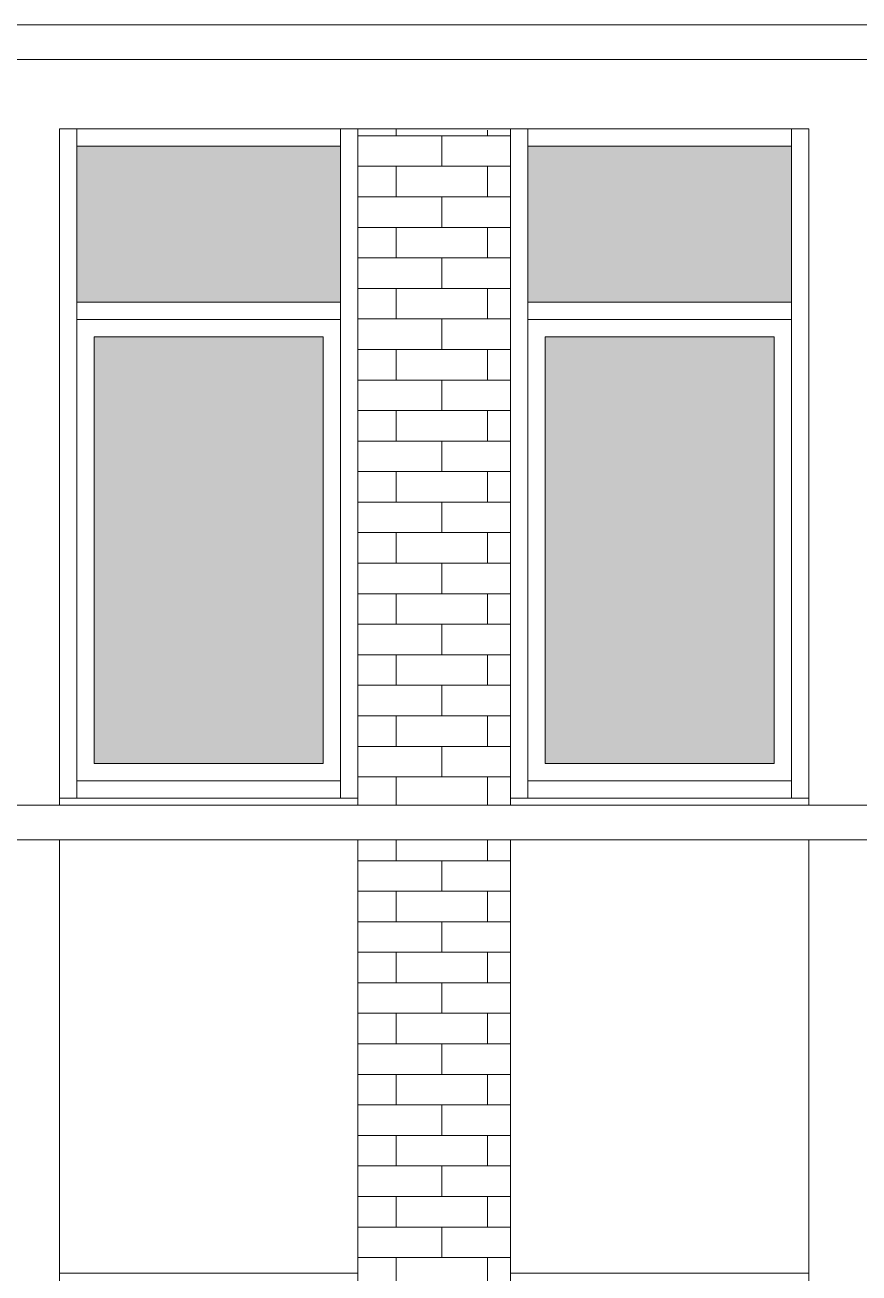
# Model space of a CAD drawing. Header units: millimetres. Extents: x 54 to 1314, y 20 to 614.
# Drawn here: x 763.81 to 787.86, y 182.12 to 218.12 of the extents above; entities that cross this region are included whole.
import ezdxf

# ---------------------------------------------------------------- set-up
doc = ezdxf.new("R2010")
doc.units = ezdxf.units.MM
for name, color, linetype, lineweight in [('A_ОКНА', 4, 'Continuous', 13), ('A_ФАСАД', 30, 'Continuous', 15), ('А_КИРПИЧ ОБЛИЦ.', 250, 'Continuous', 30), ('А_ОБЛИЦОВКА КАМЕНЬ', 211, 'Continuous', 20), ('А_ОКНА', 4, 'Continuous', 13), ('А_ШТРИХ.ОКОН', 140, 'Continuous', 9), ('А_ШТУКАТУРКА ФАСАД', 7, 'Continuous', 15)]:
    doc.layers.add(name, color=color, linetype=linetype, lineweight=lineweight)

msp = doc.modelspace()

# ---------------------------------------------------------------- hatches: boundary and pattern name
at = {"layer": 'А_КИРПИЧ ОБЛИЦ.', "lineweight": 9}
h = msp.add_hatch(dxfattribs=at)
h.set_pattern_fill('AR-BRSTD', color=41, scale=0.013, style=0)
h.set_pattern_definition([(0, (724.3171834147224, 183.2200142018241), (0, 0.8806434000000001), []), (90, (724.3171834147224, 183.2200142018241), (-1.3208, 0.8806434000000001), [0.8806434000000001, -0.8806434000000001])])
edge = h.paths.add_edge_path()
edge.add_arc((775.6092650742075, 183.2730736450007), 31.84903087852378, 86.03908545474471, 93.96090315643191)
edge.add_line((773.4092693436696, 215.0460304901912), (773.4092693437278, 195.6200140534397))
edge.add_line((773.4092693437278, 195.6200140534397), (777.8092671203349, 195.6200141937129))
edge.add_line((777.8092671203349, 195.6200141937129), (777.8092671203349, 215.0460300528989))
h = msp.add_hatch(dxfattribs=at)
h.set_pattern_fill('AR-BRSTD', color=41, scale=0.013, style=0)
h.set_pattern_definition([(0, (724.3171789307535, 148.2200142017732), (0, 0.8806434000000001), []), (90, (724.3171789307535, 148.2200142017732), (-1.3208, 0.8806434000000001), [0.8806434000000001, -0.8806434000000001])])
h.paths.add_polyline_path([(773.4092693624125, 162.6200142018765), (773.4092693624125, 194.6200142019275), (777.8092671203349, 194.6200142019275), (777.8092671203349, 162.6200142018765)])
at = {"layer": 'А_ШТРИХ.ОКОН', "ltscale": 100}
h = msp.add_hatch(color=256, dxfattribs=at)
h.set_gradient(color1=(116, 208, 231), one_color=1, tint=1, name='INVCURVED')
h.paths.add_polyline_path([(765.8092693624358, 209.1200142101202), (772.4092682331257, 209.1200142101129), (772.4092682331839, 196.8200142018809), (765.8092693624358, 196.8200142018809)])
h.paths.add_polyline_path([(772.9092682332421, 210.1200142101056), (765.3092693624358, 210.1200142101275), (765.3092693624358, 214.620014201942), (772.9092682332421, 214.620014201942)])
h = msp.add_hatch(color=256, dxfattribs=at)
h.set_gradient(color1=(116, 208, 231), one_color=1, tint=1, name='INVCURVED')
h.paths.add_polyline_path([(778.8092671203931, 209.1200142101129), (785.4092671203698, 209.1200142101056), (785.409267120428, 196.8200142018736), (778.8092671203931, 196.8200142018736)])
h.paths.add_polyline_path([(785.9092671203698, 210.1200142100984), (778.3092671203931, 210.1200142101202), (778.3092671203931, 214.6200142019347), (785.9092671203698, 214.6200142019347)])

# ---------------------------------------------------------------- linework, layer by layer
at = {"layer": 'A_ОКНА'}
for p, q in [((765.3092693623776, 215.1200142097855), (765.3092693624358, 195.8200142018882)), ((772.9092682331839, 215.1200142097928), (772.9092682332421, 195.8200142018882)), ((778.3092671204513, 215.1200142097928), (778.3092671203931, 195.8200142018809)), ((785.9092671203698, 215.1200142097928), (785.9092671203698, 195.8200142018809)), ((765.3092693624358, 214.6200142098073), (772.9092682331839, 214.6200142098073)), ((778.3092671204513, 214.6200142098073), (785.9092671203698, 214.6200142098073)), ((772.9092682332421, 196.3200142018882), (765.3092693624358, 196.3200142018809)), ((785.9092671203698, 196.3200142018809), (778.3092671203931, 196.3200142018809))]:
    msp.add_line(p, q, dxfattribs=at)
for points in [[(772.4092682331839, 209.1200142101129), (772.4092682331839, 196.8200142018809), (765.8092693624358, 196.8200142018809), (765.8092693624358, 209.1200142101202)], [(785.409267120428, 209.1200142101056), (785.409267120428, 196.8200142018736), (778.8092671203931, 196.8200142018736), (778.8092671203931, 209.1200142101129)]]:
    msp.add_lwpolyline(points, close=True, dxfattribs=at)
at = {"layer": 'A_ФАСАД'}
for p, q in [((773.4092693437278, 195.620014201942), (773.4092693437278, 215.1200142097928)), ((777.8092671203349, 195.620014201942), (777.8092671203349, 215.1200142097928)), ((773.4092693624125, 162.6200142019202), (773.4092693623543, 194.6200142019493)), ((777.8092671203349, 162.6200142019202), (777.8092671203349, 194.6200142019493))]:
    msp.add_line(p, q, dxfattribs=at)
at = {"layer": 'А_ОБЛИЦОВКА КАМЕНЬ'}
for p, q in [((773.4092693624125, 195.8200142018809), (764.8092682332654, 195.8200142018954)), ((786.4092659911994, 195.8200142018736), (777.8092671203349, 195.8200142018882)), ((773.4092693624125, 182.1200142019857), (764.8092727361518, 182.1200142019857)), ((786.4092659911994, 182.1200142020002), (777.8092671203931, 182.1200142019929))]:
    msp.add_line(p, q, dxfattribs=at)
at = {"layer": 'А_ОКНА'}
for p, q in [((765.3092693624358, 210.1200142101202), (772.9092682332421, 210.1200142101129)), ((778.3092671203931, 210.1200142101129), (785.809266565092, 210.1200142101056)), ((778.3092682496217, 210.1200142101202), (785.909267120428, 210.1200142101129)), ((765.3092693624358, 209.6200142101275), (772.9092682332421, 209.6200142101129)), ((778.3092682496217, 209.6200142101275), (785.909267120428, 209.6200142101129))]:
    msp.add_line(p, q, dxfattribs=at)
at = {"layer": 'А_ШТУКАТУРКА ФАСАД', "color": 7}
for p, q in [((761.8092682332654, 218.1200142100984), (789.4092659725147, 218.1200142100984)), ((762.8092682332654, 217.1200142097928), (788.4092659725147, 217.1200142097928)), ((764.8092682332654, 215.1200142097928), (764.8092682332654, 195.620014201942)), ((764.8092682332654, 215.1200142097928), (786.4092659911994, 215.1200142097928)), ((786.4092659911994, 215.1200142097928), (786.4092659911994, 195.620014201942)), ((764.8092682332654, 162.6200142018765), (764.8092682332654, 194.6200142019129)), ((786.4092659911994, 162.6200142018765), (786.4092659911994, 194.6200142019347))]:
    msp.add_line(p, q, dxfattribs=at)
msp.add_lwpolyline([(723.8092685197635, 194.6200141937202), (837.4092691682899, 194.6200141937202), (837.4092691682899, 195.6200141937129), (723.8092685197635, 195.6200141937129)], close=True, dxfattribs=at)

doc.saveas('drawing.dxf')
